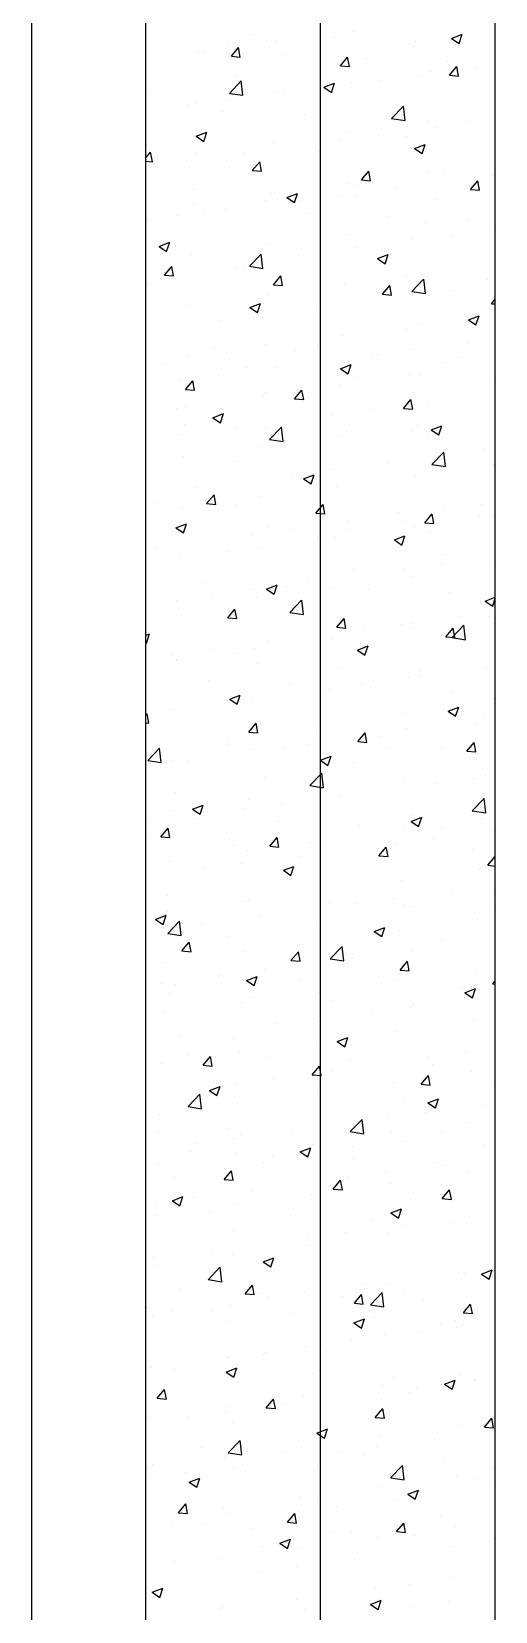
# Model space of a CAD drawing. Header units: millimetres. Extents: x 331487 to 517269, y 198509 to 399936.
# Drawn here: x 430809 to 431114, y 325825 to 326865 of the extents above; entities that cross this region are included whole.
import ezdxf

# ---------------------------------------------------------------- set-up
doc = ezdxf.new("R2010")
doc.units = ezdxf.units.MM
doc.header["$MEASUREMENT"] = 0
doc.layers.add('COLUMN', color=6, linetype='Continuous')
doc.layers.add('FOOTING', color=5, linetype='Continuous')

msp = doc.modelspace()

# ---------------------------------------------------------------- linework, layer by layer
at = {"layer": 'COLUMN'}
for p, q in [((430884.3, 329313.5), (430884.3, 324818.5)), ((431114.3, 324818.5), (431114.3, 329313.5))]:
    msp.add_line(p, q, dxfattribs=at)
at = {"layer": 'COLUMN', "color": 2, "linetype": 'Continuous'}
for p, q in [((431021.1, 326865.3), (431021.1, 326865.3)), ((430939, 326856.1), (430939, 326856.1)), ((430940.7, 326849.3), (430945.5, 326855)), ((430946.6, 326848.7), (430945.5, 326855)), ((430955.1, 326863.7), (430955.1, 326863.7)), ((430964, 326859.4), (430964, 326859.4)), ((430970.6, 326858.9), (430970.6, 326858.9)), ((431001.9, 326864.3), (431001.9, 326864.3)), ((431008.5, 326861.4), (431008.5, 326861.4)), ((431060.2, 326855.8), (431060.2, 326855.8)), ((431061.9, 326859.2), (431061.9, 326859.2)), ((431085.6, 326861), (431092.6, 326863.7)), ((431085.6, 326861), (431090.5, 326857.7)), ((431090.5, 326857.7), (431092.6, 326863.7)), ((430919.2, 326851.8), (430919.2, 326851.8)), ((430922.8, 326852.5), (430922.8, 326852.5)), ((430940.7, 326849.3), (430946.6, 326848.7)), ((430976.2, 326850.2), (430976.2, 326850.2)), ((431001.9, 326845.8), (431001.9, 326845.8)), ((431012.4, 326843), (431017.2, 326848.7)), ((431018.4, 326842.5), (431017.2, 326848.7)), ((431029.6, 326848), (431029.6, 326848)), ((431083, 326845.7), (431083, 326845.7)), ((430943.6, 326835.8), (430943.6, 326835.8)), ((431012.4, 326843), (431018.4, 326842.5)), ((431063.8, 326836.5), (431063.8, 326836.5)), ((431071.8, 326839.5), (431071.8, 326839.5)), ((431084.1, 326836.7), (431088.9, 326842.5)), ((431084.1, 326836.7), (431090.1, 326836.2)), ((431090.1, 326836.2), (431088.9, 326842.5)), ((431101.6, 326841.5), (431101.6, 326841.5)), ((430885.3, 326825.8), (430885.3, 326825.8)), ((430939.4, 326824.8), (430947.2, 326833)), ((430939.4, 326824.8), (430948.3, 326823.5)), ((430948.3, 326823.5), (430947.2, 326833)), ((430969.4, 326825.6), (430969.4, 326825.6)), ((430975.6, 326824.9), (430975.6, 326824.9)), ((431001.5, 326828.8), (431008.5, 326831.5)), ((431001.5, 326828.8), (431006.5, 326825.4)), ((431006.5, 326825.4), (431008.5, 326831.5)), ((431019.9, 326832), (431019.9, 326832)), ((431038.7, 326833.2), (431038.7, 326833.2)), ((430912.7, 326816.6), (430912.7, 326816.6)), ((430918, 326818.5), (430918, 326818.5)), ((430937.7, 326819.9), (430937.7, 326819.9)), ((431046.1, 326808.3), (431053.9, 326816.4)), ((431055, 326806.9), (431053.9, 326816.4)), ((430935.2, 326812.8), (430935.2, 326812.8)), ((430988.6, 326810.6), (430988.6, 326810.6)), ((431042, 326808.3), (431042, 326808.3)), ((431046.1, 326808.3), (431055, 326806.9)), ((431070.6, 326806.2), (431070.6, 326806.2)), ((431095.4, 326806.1), (431095.4, 326806.1)), ((430917.5, 326796.5), (430924.5, 326799.2)), ((430917.5, 326796.5), (430922.5, 326793.2)), ((430922.5, 326793.2), (430924.5, 326799.2)), ((430968.1, 326792.3), (430968.1, 326792.3)), ((431012.4, 326793.8), (431012.4, 326793.8)), ((431018.7, 326798.7), (431018.7, 326798.7)), ((431037.5, 326797.1), (431037.5, 326797.1)), ((431056.1, 326796.2), (431056.1, 326796.2)), ((431075.3, 326802.1), (431075.3, 326802.1)), ((430884.3, 326782.1), (430887.6, 326786.1)), ((430888.8, 326779.8), (430887.6, 326786.1)), ((430916.8, 326785.2), (430916.8, 326785.2)), ((430949.3, 326785.5), (430949.3, 326785.5)), ((430997.8, 326786.2), (430997.8, 326786.2)), ((431061.2, 326788.5), (431068.2, 326791.2)), ((431061.2, 326788.5), (431066.2, 326785.1)), ((431066.2, 326785.1), (431068.2, 326791.2)), ((430884.3, 326780.2), (430888.8, 326779.8)), ((430886.4, 326777.2), (430886.4, 326777.2)), ((430911.4, 326780.5), (430911.4, 326780.5)), ((430939.5, 326776.2), (430939.5, 326776.2)), ((430954.5, 326774), (430959.4, 326779.8)), ((430954.5, 326774), (430960.5, 326773.5)), ((430960.5, 326773.5), (430959.4, 326779.8)), ((431026.3, 326767.8), (431031.1, 326773.5)), ((431032.2, 326767.2), (431031.1, 326773.5)), ((431069.4, 326772.9), (431069.4, 326772.9)), ((431080.1, 326774.2), (431080.1, 326774.2)), ((430915.7, 326761.7), (430915.7, 326761.7)), ((431017.4, 326765.4), (431017.4, 326765.4)), ((431021.7, 326764.2), (431021.7, 326764.2)), ((431026.3, 326767.8), (431032.2, 326767.2)), ((431049, 326762.6), (431049, 326762.6)), ((431098, 326761.5), (431102.8, 326767.2)), ((431098, 326761.5), (431104, 326761)), ((431104, 326761), (431102.8, 326767.2)), ((431112.2, 326770.9), (431112.2, 326770.9)), ((430915.6, 326751.9), (430915.6, 326751.9)), ((430963.4, 326754.2), (430963.4, 326754.2)), ((430966.9, 326759), (430966.9, 326759)), ((430969.1, 326759.5), (430969.1, 326759.5)), ((430977.2, 326756.3), (430984.2, 326758.9)), ((430977.2, 326756.3), (430982.2, 326752.9)), ((430982.2, 326752.9), (430984.2, 326758.9)), ((430986.1, 326754.3), (430986.1, 326754.3)), ((431011.1, 326757.6), (431011.1, 326757.6)), ((431022.5, 326757.2), (431022.5, 326757.2)), ((431075.9, 326755), (431075.9, 326755)), ((430885.1, 326741), (430885.1, 326741)), ((430905.1, 326744.2), (430905.1, 326744.2)), ((430923, 326746), (430923, 326746)), ((430936.8, 326748.3), (430936.8, 326748.3)), ((430990.2, 326746), (430990.2, 326746)), ((431043.6, 326743.8), (431043.6, 326743.8)), ((431097, 326741.5), (431097, 326741.5)), ((431016.2, 326732.1), (431016.2, 326732.1)), ((431068.2, 326739.6), (431068.2, 326739.6)), ((431085.9, 326731.5), (431085.9, 326731.5)), ((431110.9, 326734.8), (431110.9, 326734.8)), ((430893.2, 326724), (430900.2, 326726.7)), ((430893.2, 326724), (430898.1, 326720.6)), ((430898.1, 326720.6), (430900.2, 326726.7)), ((430965.7, 326725.7), (430965.7, 326725.7)), ((431022.7, 326723.2), (431022.7, 326723.2)), ((431059.9, 326729.2), (431059.9, 326729.2)), ((430895.9, 326710.9), (430895.9, 326710.9)), ((430896.7, 326705.1), (430901.5, 326710.8)), ((430902.7, 326704.6), (430901.5, 326710.8)), ((430914.4, 326718.7), (430914.4, 326718.7)), ((430943.3, 326709.2), (430943.3, 326709.2)), ((430952.6, 326710.9), (430960.4, 326719)), ((430952.6, 326710.9), (430961.5, 326709.5)), ((430959.8, 326714.9), (430959.8, 326714.9)), ((430961.5, 326709.5), (430960.4, 326719)), ((430984.8, 326718.2), (430984.8, 326718.2)), ((431001.6, 326719.2), (431001.6, 326719.2)), ((431036.9, 326716), (431043.9, 326718.7)), ((431036.9, 326716), (431041.9, 326712.6)), ((431041.9, 326712.6), (431043.9, 326718.7)), ((430885, 326699.2), (430885, 326699.2)), ((430896.6, 326706.6), (430896.6, 326706.6)), ((430896.7, 326705.1), (430902.7, 326704.6)), ((430949.2, 326708.6), (430949.2, 326708.6)), ((430968.4, 326698.8), (430973.2, 326704.6)), ((430968.4, 326698.8), (430974.4, 326698.3)), ((430974.4, 326698.3), (430973.2, 326704.6)), ((431002.6, 326706.4), (431002.6, 326706.4)), ((431015, 326698.8), (431015, 326698.8)), ((431056, 326704.1), (431056, 326704.1)), ((431059.4, 326694.3), (431067.1, 326702.4)), ((431066.9, 326706.3), (431066.9, 326706.3)), ((431068.3, 326693), (431067.2, 326702.5)), ((431109.4, 326701.9), (431109.4, 326701.9)), ((430964.5, 326692.4), (430964.5, 326692.4)), ((431040.1, 326692.5), (431045, 326698.3)), ((431040.1, 326692.5), (431046.1, 326692)), ((431046.1, 326692), (431045, 326698.3)), ((431059.4, 326694.3), (431068.3, 326693)), ((431059.6, 326692.1), (431059.6, 326692.1)), ((431084.6, 326695.3), (431084.6, 326695.3)), ((431111.9, 326686.3), (431114.3, 326689.2)), ((430913.2, 326685.4), (430913.2, 326685.4)), ((430952.9, 326683.7), (430959.9, 326686.4)), ((430952.9, 326683.7), (430957.8, 326680.4)), ((430957.8, 326680.4), (430959.9, 326686.4)), ((430958.5, 326678.8), (430958.5, 326678.8)), ((430996.4, 326683.7), (430996.4, 326683.7)), ((431096.6, 326675.7), (431103.6, 326678.4)), ((431101.6, 326672.4), (431103.6, 326678.4)), ((431111.9, 326686.3), (431114.3, 326686.1)), ((431114.1, 326679.6), (431114.1, 326679.6)), ((430933.5, 326675.5), (430933.5, 326675.5)), ((431055.8, 326669.5), (431055.8, 326669.5)), ((431065.7, 326673), (431065.7, 326673)), ((431096.6, 326675.7), (431101.6, 326672.4)), ((430929.8, 326657.5), (430929.8, 326657.5)), ((430963.3, 326659.1), (430963.3, 326659.1)), ((430997.5, 326659.5), (430997.5, 326659.5)), ((431013.8, 326665.5), (431013.8, 326665.5)), ((431096.2, 326660.9), (431096.2, 326660.9)), ((430911.9, 326652.1), (430911.9, 326652.1)), ((430939.2, 326649.5), (430939.2, 326649.5)), ((430983.1, 326655.3), (430983.1, 326655.3)), ((431033.3, 326652.6), (431033.3, 326652.6)), ((431036.5, 326653), (431036.5, 326653)), ((431058.3, 326655.9), (431058.3, 326655.9)), ((431079.8, 326647.6), (431079.8, 326647.6)), ((431089.9, 326650.8), (431089.9, 326650.8)), ((430897.5, 326646.4), (430897.5, 326646.4)), ((430932.2, 326639.3), (430932.2, 326639.3)), ((430950.8, 326644.1), (430950.8, 326644.1)), ((430970.1, 326644.3), (430970.1, 326644.3)), ((431004.2, 326641.9), (431004.2, 326641.9)), ((431012.6, 326643.5), (431019.6, 326646.2)), ((431012.6, 326643.5), (431017.5, 326640.1)), ((431017.5, 326640.1), (431019.6, 326646.2)), ((431021.5, 326637.6), (431021.5, 326637.6)), ((431057.6, 326639.6), (431057.6, 326639.6)), ((431064.5, 326639.7), (431064.5, 326639.7)), ((431111, 326637.3), (431111, 326637.3)), ((430907.2, 326636), (430907.2, 326636)), ((430910.6, 326629.9), (430915.4, 326635.6)), ((430910.6, 326629.9), (430916.5, 326629.4)), ((430916.5, 326629.4), (430915.4, 326635.6)), ((430962.1, 326625.8), (430962.1, 326625.8)), ((430963.1, 326627.6), (430963.1, 326627.6)), ((430982.3, 326623.6), (430987.1, 326629.3)), ((430988.3, 326623.1), (430987.1, 326629.3)), ((431012.6, 326632.2), (431012.6, 326632.2)), ((430904.8, 326617.6), (430904.8, 326617.6)), ((430910.7, 326618.8), (430910.7, 326618.8)), ((430982.3, 326623.6), (430988.3, 326623.1)), ((431032, 326616.5), (431032, 326616.5)), ((431054, 326617.3), (431058.8, 326623.1)), ((431054, 326617.3), (431060, 326616.8)), ((431060, 326616.8), (431058.8, 326623.1)), ((431069.9, 326621.5), (431069.9, 326621.5)), ((430909.9, 326606.7), (430909.9, 326606.7)), ((430928.5, 326611.2), (430935.5, 326613.9)), ((430928.5, 326611.2), (430933.5, 326607.9)), ((430933.5, 326607.9), (430935.5, 326613.9)), ((430943.8, 326604.9), (430943.8, 326604.9)), ((430965.9, 326596.9), (430973.7, 326605)), ((430974.8, 326595.5), (430973.7, 326605)), ((431006.9, 326613.2), (431006.9, 326613.2)), ((431063.3, 326606.4), (431063.3, 326606.4)), ((431072.2, 326603.2), (431079.2, 326605.9)), ((431077.2, 326599.9), (431079.2, 326605.9)), ((430905.9, 326599.9), (430905.9, 326599.9)), ((430963.2, 326604.5), (430963.2, 326604.5)), ((430965.9, 326596.9), (430974.8, 326595.5)), ((431011.4, 326598.9), (431011.4, 326598.9)), ((431016.6, 326602.2), (431016.6, 326602.2)), ((431059.6, 326602.6), (431059.6, 326602.6)), ((431070, 326600), (431070, 326600)), ((431072.2, 326603.2), (431077.2, 326599.9)), ((430909.5, 326585.5), (430909.5, 326585.5)), ((430960.8, 326592.5), (430960.8, 326592.5)), ((431001.3, 326592.6), (431001.3, 326592.6)), ((431072.6, 326580.4), (431080.4, 326588.5)), ((431081.5, 326579), (431080.4, 326588.5)), ((431106.7, 326590.3), (431106.7, 326590.3)), ((430943, 326582.6), (430943, 326582.6)), ((430980.6, 326573.7), (430980.6, 326573.7)), ((430988.2, 326571), (430995.2, 326573.6)), ((430993.2, 326567.6), (430995.2, 326573.6)), ((431005.7, 326577), (431005.7, 326577)), ((431043.5, 326582), (431043.5, 326582)), ((431072.6, 326580.4), (431081.5, 326579)), ((431113.4, 326580.2), (431113.4, 326580.2)), ((430884.7, 326572.6), (430884.7, 326572.6)), ((430917.5, 326565.4), (430917.5, 326565.4)), ((430988.2, 326571), (430993.2, 326567.6)), ((431010.1, 326565.7), (431010.1, 326565.7)), ((431062.1, 326573.2), (431062.1, 326573.2)), ((430890.4, 326555.6), (430890.4, 326555.6)), ((430924.4, 326554.7), (430929.3, 326560.4)), ((430924.4, 326554.7), (430930.4, 326554.1)), ((430930.4, 326554.1), (430929.3, 326560.4)), ((430943.8, 326553.4), (430943.8, 326553.4)), ((430959.6, 326559.3), (430959.6, 326559.3)), ((430996.2, 326548.4), (431001, 326554.1)), ((431002.1, 326547.9), (431001, 326554.1)), ((431105.4, 326554.2), (431105.4, 326554.2)), ((431113.8, 326552.9), (431113.8, 326552.9)), ((430908.3, 326552.2), (430908.3, 326552.2)), ((430996.2, 326548.4), (431002.1, 326547.9)), ((430997.2, 326551.1), (430997.2, 326551.1)), ((431017.2, 326542.6), (431017.2, 326542.6)), ((431050.5, 326548.9), (431050.5, 326548.9)), ((431055.5, 326542.9), (431055.5, 326542.9)), ((431067.9, 326542.1), (431072.7, 326547.9)), ((431073.9, 326541.6), (431072.7, 326547.8)), ((431080.4, 326550.9), (431080.4, 326550.9)), ((431103.9, 326546.6), (431103.9, 326546.6)), ((431112.2, 326546.9), (431112.2, 326546.9)), ((430904.2, 326538.7), (430911.2, 326541.4)), ((430904.2, 326538.7), (430909.2, 326535.4)), ((430909.2, 326535.4), (430911.2, 326541.4)), ((430911.5, 326542.2), (430911.5, 326542.2)), ((430954.3, 326534.3), (430954.3, 326534.3)), ((430964.9, 326539.9), (430964.9, 326539.9)), ((430979.4, 326537.6), (430979.4, 326537.6)), ((430997.2, 326532.9), (430997.2, 326532.9)), ((431008.9, 326532.4), (431008.9, 326532.4)), ((431018.2, 326537.7), (431018.2, 326537.7)), ((431047.9, 326530.7), (431054.9, 326533.4)), ((431052.9, 326527.3), (431054.9, 326533.4)), ((431060.9, 326539.9), (431060.9, 326539.9)), ((431067.9, 326542.1), (431073.9, 326541.6)), ((431071.6, 326535.4), (431071.6, 326535.4)), ((430891.2, 326526), (430891.2, 326526)), ((430938.9, 326522.9), (430938.9, 326522.9)), ((430958.4, 326526), (430958.4, 326526)), ((431047.9, 326530.7), (431052.9, 326527.3)), ((430907.1, 326518.9), (430907.1, 326518.9)), ((431054.1, 326511.4), (431054.1, 326511.4)), ((431079.1, 326514.7), (431079.1, 326514.7)), ((431079.5, 326521), (431079.5, 326521)), ((431111, 326513.6), (431111, 326513.6)), ((430923.9, 326502.5), (430923.9, 326502.5)), ((430962.8, 326500.9), (430962.8, 326500.9)), ((430963.9, 326498.4), (430970.9, 326501.1)), ((430968.9, 326495.1), (430970.9, 326501.1)), ((430990.9, 326503.1), (430990.9, 326503.1)), ((431021.2, 326511), (431021.2, 326511)), ((431059.7, 326506.6), (431059.7, 326506.6)), ((430904.5, 326490.9), (430904.5, 326490.9)), ((430928, 326494.8), (430928, 326494.8)), ((430953.1, 326498.1), (430953.1, 326498.1)), ((430957.2, 326492.7), (430957.2, 326492.7)), ((430963.9, 326498.4), (430968.9, 326495.1)), ((430977.3, 326500.3), (430977.3, 326500.3)), ((430979.2, 326482.9), (430986.9, 326491.1)), ((430988.1, 326481.6), (430987, 326491.1)), ((431007.7, 326499.1), (431007.7, 326499.1)), ((431030.6, 326498), (431030.6, 326498)), ((431084, 326495.8), (431084, 326495.8)), ((431107.6, 326490.4), (431114.3, 326493)), ((431107.6, 326490.4), (431112.6, 326487.1)), ((431112.6, 326487.1), (431114.3, 326492.4)), ((430905.9, 326485.6), (430905.9, 326485.6)), ((430938.3, 326479.4), (430943.1, 326485.2)), ((430944.3, 326478.9), (430943.1, 326485.2)), ((430979.2, 326483), (430988.1, 326481.6)), ((431090.7, 326480.3), (431090.7, 326480.3)), ((431109.8, 326480.3), (431109.8, 326480.3)), ((430938.3, 326479.4), (430944.3, 326478.9)), ((431010, 326473.2), (431014.9, 326478.9)), ((431010, 326473.2), (431016, 326472.6)), ((431016, 326472.6), (431014.9, 326478.9)), ((431027.8, 326472), (431027.8, 326472)), ((431052.8, 326475.3), (431052.8, 326475.3)), ((431058.4, 326473.3), (431058.4, 326473.3)), ((431059.3, 326476), (431059.3, 326476)), ((431081.8, 326466.9), (431086.6, 326472.6)), ((431085.9, 326466.4), (431093.7, 326474.5)), ((431087.7, 326466.4), (431086.6, 326472.6)), ((431094.8, 326465), (431093.7, 326474.5)), ((430884.3, 326467.9), (430886.9, 326468.9)), ((430884.3, 326463.2), (430884.8, 326462.8)), ((430884.8, 326462.8), (430886.9, 326468.9)), ((430956, 326459.4), (430956, 326459.4)), ((430964.6, 326463.7), (430964.6, 326463.7)), ((431001, 326465.9), (431001, 326465.9)), ((431006.5, 326465.8), (431006.5, 326465.8)), ((431023.6, 326458.2), (431030.6, 326460.9)), ((431028.6, 326454.8), (431030.6, 326460.9)), ((431081.8, 326466.9), (431087.7, 326466.4)), ((431085.9, 326466.4), (431094.8, 326465)), ((430901.7, 326455.4), (430901.7, 326455.4)), ((430904.4, 326451.4), (430904.4, 326451.4)), ((430904.6, 326452.3), (430904.6, 326452.3)), ((430926.8, 326458.7), (430926.8, 326458.7)), ((430942.7, 326455.9), (430942.7, 326455.9)), ((430957.8, 326449.2), (430957.8, 326449.2)), ((431023.6, 326458.2), (431028.6, 326454.8)), ((430884.4, 326445.9), (430884.4, 326445.9)), ((431011.2, 326446.9), (431011.2, 326446.9)), ((431057.2, 326440), (431057.2, 326440)), ((431064.4, 326440.8), (431064.4, 326440.8)), ((431064.6, 326444.7), (431064.6, 326444.7)), ((431108.6, 326447), (431108.6, 326447)), ((430925.5, 326438), (430925.5, 326438)), ((430939.6, 326425.9), (430946.6, 326428.6)), ((430944.5, 326422.6), (430946.6, 326428.6)), ((430978.9, 326435.7), (430978.9, 326435.7)), ((431001.5, 326432.6), (431001.5, 326432.6)), ((431005.3, 326432.5), (431005.3, 326432.5)), ((431026.5, 326435.9), (431026.5, 326435.9)), ((431032.3, 326433.5), (431032.3, 326433.5)), ((431085.6, 326431.2), (431085.6, 326431.2)), ((430900.4, 326419.3), (430900.4, 326419.3)), ((430903.4, 326419.1), (430903.4, 326419.1)), ((430938.3, 326424.2), (430938.3, 326424.2)), ((430939.6, 326425.9), (430944.5, 326422.6)), ((430954.8, 326426.1), (430954.8, 326426.1)), ((431083.3, 326417.9), (431090.3, 326420.6)), ((431083.3, 326417.9), (431088.2, 326414.6)), ((431088.2, 326414.6), (431090.3, 326420.6)), ((431113.5, 326426.3), (431113.5, 326426.3)), ((430884.3, 326415.1), (430885.3, 326416.2)), ((430884.3, 326410.2), (430886.4, 326410)), ((430886.4, 326410), (430885.3, 326416.2)), ((430952.2, 326404.2), (430957, 326410)), ((430958.2, 326403.7), (430957, 326410)), ((431055.2, 326416.3), (431055.2, 326416.3)), ((431101.2, 326409.7), (431101.2, 326409.7)), ((431107.3, 326413.7), (431107.3, 326413.7)), ((430884.5, 326400.6), (430884.5, 326400.6)), ((430937.9, 326398.3), (430937.9, 326398.3)), ((430952.2, 326404.2), (430958.2, 326403.7)), ((430996.9, 326406.3), (430996.9, 326406.3)), ((431004.1, 326399.2), (431004.1, 326399.2)), ((431023.9, 326397.9), (431028.7, 326403.7)), ((431023.9, 326397.9), (431029.9, 326397.4)), ((431029.9, 326397.4), (431028.7, 326403.7)), ((431038.1, 326401.4), (431038.1, 326401.4)), ((431056, 326406.7), (431056, 326406.7)), ((431095.6, 326391.7), (431100.5, 326397.4)), ((431101.6, 326391.1), (431100.5, 326397.4)), ((430885.7, 326385.5), (430893.5, 326393.7)), ((430894.6, 326384.2), (430893.5, 326393.7)), ((430938.6, 326396.3), (430938.6, 326396.3)), ((430953.6, 326392.8), (430953.6, 326392.8)), ((430975.2, 326393.1), (430975.2, 326393.1)), ((430991.3, 326396.1), (430991.3, 326396.1)), ((430999.3, 326385.7), (431006.3, 326388.4)), ((431000.2, 326396.4), (431000.2, 326396.4)), ((431004.2, 326382.3), (431006.3, 326388.4)), ((431044.7, 326393.8), (431044.7, 326393.8)), ((431079.2, 326394.3), (431079.2, 326394.3)), ((431095.6, 326391.7), (431101.6, 326391.1)), ((431098, 326391.6), (431098, 326391.6)), ((430885.7, 326385.5), (430894.6, 326384.2)), ((430902.2, 326385.8), (430902.2, 326385.8)), ((430912, 326384.8), (430912, 326384.8)), ((430992.4, 326369), (431000.2, 326377.1)), ((430999.3, 326385.7), (431004.2, 326382.3)), ((431001.3, 326367.6), (431000.2, 326377.1)), ((431020.9, 326384.3), (431020.9, 326384.3)), ((431106.1, 326380.5), (431106.1, 326380.5)), ((430962.5, 326374.3), (430962.5, 326374.3)), ((430992.4, 326369), (431001.3, 326367.6)), ((431002.8, 326365.9), (431002.8, 326365.9)), ((431054.8, 326373.4), (431054.8, 326373.4)), ((431074.9, 326370.3), (431074.9, 326370.3)), ((431100, 326373.6), (431100, 326373.6)), ((430904.2, 326364.3), (430904.2, 326364.3)), ((430915.2, 326353.4), (430922.2, 326356.1)), ((430920.2, 326350.1), (430922.2, 326356.1)), ((430952.3, 326359.5), (430952.3, 326359.5)), ((430973.9, 326357), (430973.9, 326357)), ((431011.8, 326362), (431011.8, 326362)), ((431099.1, 326352.4), (431106.9, 326360.5)), ((431108, 326351.1), (431106.9, 326360.6)), ((430885.7, 326345.4), (430885.7, 326345.4)), ((430901, 326352.5), (430901, 326352.5)), ((430915.2, 326353.4), (430920.2, 326350.1)), ((430918.4, 326347.2), (430918.4, 326347.2)), ((430948.9, 326353.7), (430948.9, 326353.7)), ((430971.8, 326345), (430971.8, 326345)), ((431058.9, 326345.4), (431065.9, 326348.1)), ((431058.9, 326345.4), (431063.9, 326342.1)), ((431059.1, 326349.3), (431059.1, 326349.3)), ((431063.9, 326342), (431065.9, 326348.1)), ((431099.1, 326352.4), (431108, 326351.1)), ((431104.9, 326347.2), (431104.9, 326347.2)), ((430886.1, 326336.1), (430886.1, 326336.1)), ((430894.3, 326335.3), (430899.2, 326341)), ((430894.3, 326335.3), (430900.3, 326334.8)), ((430900.3, 326334.7), (430899.2, 326341)), ((430966.1, 326329), (430970.9, 326334.7)), ((430972, 326328.5), (430970.9, 326334.7)), ((431000.7, 326339.3), (431000.7, 326339.3)), ((431025.2, 326342.7), (431025.2, 326342.7)), ((431053.6, 326340.1), (431053.6, 326340.1)), ((431078.6, 326340.5), (431078.6, 326340.5)), ((431111.5, 326339.1), (431111.5, 326339.1)), ((430939.5, 326333.8), (430939.5, 326333.8)), ((430942.4, 326329.3), (430942.4, 326329.3)), ((430951.1, 326326.2), (430951.1, 326326.2)), ((430966.1, 326329), (430972, 326328.5)), ((430992.9, 326331.6), (430992.9, 326331.6)), ((431001.6, 326332.6), (431001.6, 326332.6)), ((431037.8, 326322.7), (431042.6, 326328.5)), ((431043.8, 326322.2), (431042.6, 326328.5)), ((431046.3, 326329.3), (431046.3, 326329.3)), ((431048.6, 326330.8), (431048.6, 326330.8)), ((431073.6, 326334.1), (431073.6, 326334.1)), ((431099.6, 326327), (431099.6, 326327)), ((430899.8, 326319.2), (430899.8, 326319.2)), ((430922.6, 326314.2), (430922.6, 326314.2)), ((430947.6, 326317.5), (430947.6, 326317.5)), ((430974.9, 326313.2), (430981.9, 326315.8)), ((430979.9, 326309.8), (430981.9, 326315.8)), ((430985.5, 326322.5), (430985.5, 326322.5)), ((431037.8, 326322.7), (431043.8, 326322.2)), ((431103.7, 326313.9), (431103.7, 326313.9)), ((431109.5, 326316.5), (431114.3, 326322.2)), ((431109.5, 326316.5), (431114.3, 326316)), ((431114.3, 326322.2), (431114.3, 326322.2)), ((430974.9, 326313.2), (430979.9, 326309.8)), ((431052.4, 326306.8), (431052.4, 326306.8)), ((430898.5, 326296.4), (430898.5, 326296.4)), ((430949.9, 326292.9), (430949.9, 326292.9)), ((430951.9, 326294.2), (430951.9, 326294.2)), ((431000.4, 326299.3), (431000.4, 326299.3)), ((431047.3, 326294.7), (431047.3, 326294.7)), ((431085.2, 326299.7), (431085.2, 326299.7)), ((431113.2, 326299.7), (431113.2, 326299.7)), ((430890.9, 326280.9), (430897.9, 326283.6)), ((430895.9, 326277.5), (430897.9, 326283.6)), ((430898.6, 326285.9), (430898.6, 326285.9)), ((430959.2, 326283.1), (430959.2, 326283.1)), ((431005.3, 326291.9), (431005.3, 326291.9)), ((431022.3, 326291.4), (431022.3, 326291.4)), ((431054.9, 326289.7), (431054.9, 326289.7)), ((431058.7, 326289.6), (431058.7, 326289.6)), ((431112.1, 326287.4), (431112.1, 326287.4)), ((430890.9, 326280.9), (430895.9, 326277.5)), ((430896.2, 326274.8), (430896.2, 326274.8)), ((430898.9, 326271.6), (430906.7, 326279.7)), ((430907.8, 326270.2), (430906.7, 326279.7)), ((430921.3, 326278.1), (430921.3, 326278.1)), ((430996.6, 326279.7), (430996.6, 326279.7)), ((431034.6, 326272.9), (431041.6, 326275.6)), ((431034.6, 326272.9), (431039.6, 326269.5)), ((431039.6, 326269.5), (431041.6, 326275.6)), ((431051.1, 326273.5), (431051.1, 326273.5)), ((431102.5, 326280.6), (431102.5, 326280.6)), ((430899, 326271.6), (430907.8, 326270.2)), ((430908.2, 326260.1), (430913, 326265.8)), ((430914.2, 326259.5), (430913, 326265.8)), ((430938.3, 326269.6), (430938.3, 326269.6)), ((430999.2, 326266), (430999.2, 326266)), ((431005.7, 326255), (431013.5, 326263.1)), ((431014.6, 326253.6), (431013.5, 326263.1)), ((431078.9, 326267.7), (431078.9, 326267.7)), ((430897.3, 326252.6), (430897.3, 326252.6)), ((430908.2, 326260.1), (430914.2, 326259.5)), ((430948.7, 326259.6), (430948.7, 326259.6)), ((430979.9, 326253.8), (430984.8, 326259.5)), ((430979.9, 326253.8), (430985.9, 326253.3)), ((430985.9, 326253.3), (430984.8, 326259.5)), ((430996, 326252), (430996, 326252)), ((431005.7, 326255), (431014.6, 326253.6)), ((431020.6, 326257.7), (431020.6, 326257.7)), ((431021, 326255.2), (431021, 326255.2)), ((431051.7, 326247.5), (431056.5, 326253.3)), ((431057.6, 326247), (431056.5, 326253.2)), ((431058.9, 326260.2), (431058.9, 326260.2)), ((430932.4, 326243.1), (430932.4, 326243.1)), ((430932.8, 326243.6), (430932.8, 326243.6)), ((430950.6, 326240.6), (430957.6, 326243.3)), ((430955.6, 326237.3), (430957.6, 326243.3)), ((430962.2, 326247.7), (430962.2, 326247.7)), ((430985.8, 326240.8), (430985.8, 326240.8)), ((431051.7, 326247.5), (431057.6, 326247)), ((431101.3, 326247.3), (431101.3, 326247.3)), ((430895, 326238.7), (430895, 326238.7)), ((430900.1, 326231.9), (430900.1, 326231.9)), ((430903.9, 326237.7), (430903.9, 326237.7)), ((430950.6, 326240.6), (430955.6, 326237.3)), ((430998, 326232.8), (430998, 326232.8)), ((431039.2, 326238.5), (431039.2, 326238.5)), ((431049.9, 326240.3), (431049.9, 326240.3)), ((431092.6, 326236.3), (431092.6, 326236.3)), ((431094.3, 326232.6), (431101.3, 326235.3)), ((431094.3, 326232.6), (431099.3, 326229.3)), ((431099.3, 326229.3), (431101.3, 326235.3)), ((431112.4, 326238.5), (431114.3, 326240.5)), ((431112.4, 326238.5), (431114.3, 326238.2)), ((430947.5, 326226.4), (430947.5, 326226.4)), ((430953.5, 326229.6), (430953.5, 326229.6)), ((431006.9, 326227.4), (431006.9, 326227.4)), ((431032.6, 326220.8), (431032.6, 326220.8)), ((431058.8, 326222.7), (431058.8, 326222.7)), ((431060.3, 326225.1), (431060.3, 326225.1)), ((431095.8, 326229.1), (431095.8, 326229.1)), ((431113.7, 326222.9), (431113.7, 326222.9)), ((430896.1, 326219.3), (430896.1, 326219.3)), ((430969.7, 326212.5), (430969.7, 326212.5)), ((430994.7, 326215.8), (430994.7, 326215.8)), ((431000.4, 326212.7), (431000.4, 326212.7)), ((431100.1, 326214), (431100.1, 326214)), ((430906.5, 326204.2), (430906.5, 326204.2)), ((430942.1, 326202.7), (430942.1, 326202.7)), ((430996.8, 326199.5), (430996.8, 326199.5)), ((431010.3, 326200.4), (431017.3, 326203.1)), ((431010.3, 326200.4), (431015.3, 326197)), ((431015.3, 326197), (431017.3, 326203.1)), ((431048.7, 326207), (431048.7, 326207)), ((430912.5, 326192.2), (430912.5, 326192.2)), ((430922.1, 326184.8), (430926.9, 326190.6)), ((430928.1, 326184.3), (430926.9, 326190.6)), ((430946.3, 326193.1), (430946.3, 326193.1)), ((430965.9, 326190), (430965.9, 326190)), ((431069.4, 326189.7), (431069.4, 326189.7)), ((431094.5, 326193), (431094.5, 326193)), ((430894.9, 326186), (430894.9, 326186)), ((430922.1, 326184.8), (430928.1, 326184.3)), ((430993.8, 326178.6), (430998.6, 326184.3)), ((430993.8, 326178.6), (430999.8, 326178)), ((430999.8, 326178), (430998.6, 326184.3)), ((431006.3, 326181.4), (431006.3, 326181.4)), ((431019.3, 326187.7), (431019.3, 326187.7)), ((431072.7, 326185.5), (431072.7, 326185.5)), ((431098.8, 326180.7), (431098.8, 326180.7)), ((430926.3, 326168.1), (430933.3, 326170.8)), ((430926.3, 326168.1), (430931.2, 326164.8)), ((430931.2, 326164.8), (430933.3, 326170.8)), ((430943.4, 326173.1), (430943.4, 326173.1)), ((430968.4, 326176.4), (430968.4, 326176.4)), ((431047.5, 326173.7), (431047.5, 326173.7)), ((431065.5, 326172.3), (431070.4, 326178)), ((431065.5, 326172.3), (431071.5, 326171.8)), ((431071.5, 326171.8), (431070.4, 326178)), ((431112.9, 326173), (431112.9, 326173)), ((430912.2, 326157.6), (430920, 326165.7)), ((430912.2, 326157.6), (430921.1, 326156.2)), ((430921.1, 326156.2), (430920, 326165.7)), ((430945, 326159.8), (430945, 326159.8)), ((430995.6, 326166.2), (430995.6, 326166.2)), ((431054.6, 326163), (431054.6, 326163)), ((431070, 326160.1), (431077, 326162.8)), ((431070, 326160.1), (431074.9, 326156.8)), ((431074.9, 326156.8), (431077, 326162.8)), ((431106, 326158.5), (431106, 326158.5)), ((430893.7, 326152.7), (430893.7, 326152.7)), ((430996.3, 326153), (430996.3, 326153)), ((431018.9, 326141.1), (431026.7, 326149.2)), ((431027.8, 326139.7), (431026.7, 326149.2)), ((431043.1, 326150.2), (431043.1, 326150.2)), ((431068.2, 326153.5), (431068.2, 326153.5)), ((431097.6, 326147.4), (431097.6, 326147.4)), ((430893.1, 326141.1), (430893.1, 326141.1)), ((430938, 326143), (430938, 326143)), ((430942.1, 326136.9), (430942.1, 326136.9)), ((430946.4, 326138.9), (430946.4, 326138.9)), ((430980, 326141.9), (430980, 326141.9)), ((431018.9, 326141.1), (431027.8, 326139.7)), ((431046.3, 326140.4), (431046.3, 326140.4)), ((431078.6, 326141.1), (431078.6, 326141.1)), ((430914.1, 326127.7), (430914.1, 326127.7)), ((430917.1, 326133.6), (430917.1, 326133.6)), ((430943.8, 326126.5), (430943.8, 326126.5)), ((430985.9, 326127.9), (430993, 326130.5)), ((430985.9, 326127.9), (430990.9, 326124.5)), ((430990.9, 326124.5), (430992.9, 326130.5)), ((430994.3, 326132.9), (430994.3, 326132.9)), ((430999.8, 326136.6), (430999.8, 326136.6)), ((431020.3, 326131.1), (431020.3, 326131.1)), ((431053.2, 326134.4), (431053.2, 326134.4)), ((431106.6, 326132.1), (431106.6, 326132.1)), ((430892.5, 326119.4), (430892.5, 326119.4)), ((430962, 326121.1), (430962, 326121.1)), ((430967.5, 326125.4), (430967.5, 326125.4)), ((431020.9, 326123.2), (431020.9, 326123.2)), ((431074.3, 326120.9), (431074.3, 326120.9)), ((431079.7, 326119.1), (431079.7, 326119.1)), ((430903.6, 326111), (430903.6, 326111)), ((430936, 326109.6), (430940.8, 326115.4)), ((430936, 326109.6), (430941.9, 326109.1)), ((430941.9, 326109.1), (430940.8, 326115.4)), ((431007.7, 326103.3), (431012.5, 326109.1)), ((431013.7, 326102.8), (431012.5, 326109.1)), ((431016.8, 326110.8), (431016.8, 326110.8)), ((431041.9, 326114.1), (431041.9, 326114.1)), ((431045.1, 326107.1), (431045.1, 326107.1)), ((431096.4, 326114.1), (431096.4, 326114.1)), ((430901.9, 326095.6), (430908.9, 326098.3)), ((430901.9, 326095.6), (430906.9, 326092.3)), ((430906.9, 326092.3), (430908.9, 326098.3)), ((430915.8, 326097.5), (430915.8, 326097.5)), ((430953.7, 326102.5), (430953.7, 326102.5)), ((430993.1, 326099.6), (430993.1, 326099.6)), ((431007.7, 326103.3), (431013.7, 326102.8)), ((431058.5, 326096.1), (431058.5, 326096.1)), ((431079.4, 326097.1), (431084.2, 326102.8)), ((431079.4, 326097.1), (431085.4, 326096.5)), ((431085.4, 326096.5), (431084.2, 326102.8)), ((430890.8, 326094.2), (430890.8, 326094.2)), ((430891.3, 326086.2), (430891.3, 326086.2)), ((430926.5, 326088), (430926.5, 326088)), ((430942.6, 326093.2), (430942.6, 326093.2)), ((430979.9, 326085.8), (430979.9, 326085.8)), ((431000.1, 326086.1), (431000.1, 326086.1)), ((431045.6, 326087.6), (431052.6, 326090.3)), ((431045.6, 326087.6), (431050.6, 326084.2)), ((431050.6, 326084.2), (431052.6, 326090.3)), ((430941.8, 326076), (430941.8, 326076)), ((431015.6, 326074.6), (431015.6, 326074.6)), ((431033.3, 326083.5), (431033.3, 326083.5)), ((431053.4, 326079.6), (431053.4, 326079.6)), ((431086.7, 326081.3), (431086.7, 326081.3)), ((431095.2, 326080.9), (431095.2, 326080.9)), ((430990.5, 326071.3), (430990.5, 326071.3)), ((430991.9, 326066.3), (430991.9, 326066.3)), ((431043.8, 326073.8), (431043.8, 326073.8)), ((430889.5, 326058), (430889.5, 326058)), ((430927.4, 326063), (430927.4, 326063)), ((430941.4, 326059.9), (430941.4, 326059.9)), ((430961.6, 326055.3), (430968.6, 326058)), ((430961.6, 326055.3), (430966.6, 326052)), ((430966.6, 326052), (430968.6, 326058)), ((430890, 326052.9), (430890, 326052.9)), ((430925.5, 326043.6), (430933.2, 326051.8)), ((430925.5, 326043.7), (430934.4, 326042.3)), ((430934.4, 326042.3), (430933.3, 326051.8)), ((431090.3, 326048.5), (431090.3, 326048.5)), ((431094, 326047.6), (431094, 326047.6)), ((431105.3, 326047.3), (431112.3, 326050)), ((431105.3, 326047.3), (431110.3, 326044)), ((431110.3, 326044), (431112.3, 326050)), ((431112.7, 326046.4), (431112.7, 326046.4)), ((430907.1, 326036.9), (430907.1, 326036.9)), ((430949.8, 326034.4), (430954.7, 326040.1)), ((430949.8, 326034.4), (430955.8, 326033.9)), ((430955.8, 326033.9), (430954.7, 326040.1)), ((430960.5, 326034.7), (430960.5, 326034.7)), ((430989.3, 326035.2), (430989.3, 326035.2)), ((430990.7, 326033), (430990.7, 326033)), ((431021.6, 326028.1), (431026.4, 326033.9)), ((431027.5, 326027.6), (431026.4, 326033.9)), ((431027.1, 326040.2), (431027.1, 326040.2)), ((431032.2, 326027.1), (431040, 326035.2)), ((431041.1, 326025.7), (431040, 326035.2)), ((431042.6, 326040.5), (431042.6, 326040.5)), ((431054.3, 326036.4), (431054.3, 326036.4)), ((430884.3, 326025.7), (430884.6, 326025.8)), ((430884.3, 326025), (430884.6, 326025.8)), ((430901.1, 326023.6), (430901.1, 326023.6)), ((430928.2, 326023.5), (430928.2, 326023.5)), ((430940.2, 326026.6), (430940.2, 326026.6)), ((430964.2, 326031.9), (430964.2, 326031.9)), ((430996, 326026.4), (430996, 326026.4)), ((431013.8, 326032.4), (431013.8, 326032.4)), ((431021.6, 326028.1), (431027.5, 326027.6)), ((431032.2, 326027.1), (431041.1, 326025.7)), ((431067.2, 326030.2), (431067.2, 326030.2)), ((431093.3, 326021.9), (431098.1, 326027.6)), ((431099.3, 326021.3), (431098.1, 326027.6)), ((430888.8, 326019.6), (430888.8, 326019.6)), ((430937.7, 326016.4), (430937.7, 326016.4)), ((430981.5, 326021.3), (430981.5, 326021.3)), ((431021.3, 326015.1), (431028.3, 326017.8)), ((431021.3, 326015.1), (431026.3, 326011.7)), ((431026.3, 326011.7), (431028.3, 326017.8)), ((431034.9, 326019), (431034.9, 326019)), ((431078.3, 326014.4), (431078.3, 326014.4)), ((431088.3, 326016.7), (431088.3, 326016.7)), ((431089, 326012.4), (431089, 326012.4)), ((431092.8, 326014.3), (431092.8, 326014.3)), ((431093.3, 326021.9), (431099.3, 326021.3)), ((431020, 326004.4), (431020, 326004.4)), ((431041.4, 326007.2), (431041.4, 326007.2)), ((431064, 326009.1), (431064, 326009.1)), ((430937.9, 325992.5), (430937.9, 325992.5)), ((430939, 325993.3), (430939, 325993.3)), ((430961.7, 325994.4), (430961.7, 325994.4)), ((430962.9, 325995.8), (430962.9, 325995.8)), ((430989.5, 325999.7), (430989.5, 325999.7)), ((431000.8, 326000.7), (431000.8, 326000.7)), ((430887.2, 325986.1), (430887.2, 325986.1)), ((430887.6, 325986.3), (430887.6, 325986.3)), ((430903.3, 325984.4), (430903.3, 325984.4)), ((430937.3, 325982.8), (430944.3, 325985.5)), ((430937.3, 325982.8), (430942.3, 325979.5)), ((430940.6, 325983.9), (430940.6, 325983.9)), ((430942.3, 325979.5), (430944.3, 325985.5)), ((430993.9, 325981.6), (430993.9, 325981.6)), ((431091.5, 325981), (431091.5, 325981)), ((430892, 325965.5), (430896.8, 325971.2)), ((430898, 325964.9), (430896.8, 325971.2)), ((431040.2, 325973.9), (431040.2, 325973.9)), ((431047.3, 325979.3), (431047.3, 325979.3)), ((431062.7, 325972.9), (431062.7, 325972.9)), ((431081, 325974.8), (431088, 325977.5)), ((431081, 325974.8), (431086, 325971.5)), ((431086, 325971.5), (431088, 325977.5)), ((431100.6, 325977.9), (431100.6, 325977.9)), ((431100.7, 325977.1), (431100.7, 325977.1)), ((430892, 325965.5), (430898, 325964.9)), ((430937.7, 325960), (430937.7, 325960)), ((430963.7, 325959.2), (430968.5, 325964.9)), ((430969.7, 325958.7), (430968.5, 325964.9)), ((430974.5, 325961.3), (430974.5, 325961.3)), ((430988.3, 325966.4), (430988.3, 325966.4)), ((431037.7, 325969.6), (431037.7, 325969.6)), ((431058.2, 325969.4), (431058.2, 325969.4)), ((430886.4, 325953), (430886.4, 325953)), ((430911.6, 325953), (430911.6, 325953)), ((430936.6, 325956.3), (430936.6, 325956.3)), ((430963.7, 325959.2), (430969.7, 325958.7)), ((430999.9, 325959.4), (430999.9, 325959.4)), ((431035.4, 325952.9), (431040.3, 325958.7)), ((431035.4, 325952.9), (431041.4, 325952.4)), ((431041.4, 325952.4), (431040.3, 325958.6)), ((431107.2, 325946.6), (431112, 325952.4)), ((431113.1, 325946.1), (431112, 325952.4)), ((430941.5, 325949.4), (430941.5, 325949.4)), ((430997, 325942.6), (431004, 325945.3)), ((430997, 325942.6), (431002, 325939.2)), ((431001.9, 325939.2), (431004, 325945.3)), ((431039, 325940.7), (431039, 325940.7)), ((431090.3, 325947.7), (431090.3, 325947.7)), ((431107.2, 325946.6), (431113.1, 325946.1)), ((430921.1, 325932.8), (430921.1, 325932.8)), ((430938.7, 325929.7), (430946.5, 325937.8)), ((430938.7, 325929.7), (430947.6, 325928.3)), ((430947.6, 325928.3), (430946.5, 325937.8)), ((430974.5, 325930.5), (430974.5, 325930.5)), ((430987, 325933.2), (430987, 325933.2)), ((431011.4, 325930.2), (431011.4, 325930.2)), ((431036.4, 325933.5), (431036.4, 325933.5)), ((431074.3, 325938.5), (431074.3, 325938.5)), ((430885.2, 325919.7), (430885.2, 325919.7)), ((430888.8, 325921.6), (430888.8, 325921.6)), ((430936.5, 325926.8), (430936.5, 325926.8)), ((430942.2, 325919.3), (430942.2, 325919.3)), ((430948.2, 325921.9), (430948.2, 325921.9)), ((431027.9, 325928.2), (431027.9, 325928.2)), ((431045.4, 325913.1), (431053.2, 325921.2)), ((431054.3, 325911.8), (431053.2, 325921.3)), ((431081.2, 325926), (431081.2, 325926)), ((431112.4, 325919.8), (431112.4, 325919.8)), ((430885.3, 325913.6), (430885.3, 325913.6)), ((430910.3, 325916.9), (430910.3, 325916.9)), ((430913, 325910.3), (430920, 325913)), ((430913, 325910.3), (430917.9, 325907)), ((430917.9, 325907), (430920, 325913)), ((430995.6, 325917.1), (430995.6, 325917.1)), ((431045.5, 325913.1), (431054.3, 325911.8)), ((431048.9, 325914.8), (431048.9, 325914.8)), ((431054, 325909.8), (431054, 325909.8)), ((431089.1, 325914.4), (431089.1, 325914.4)), ((431102.3, 325912.6), (431102.3, 325912.6)), ((430985.8, 325899.9), (430985.8, 325899.9)), ((430995.7, 325899.8), (430995.7, 325899.8)), ((431037.8, 325907.4), (431037.8, 325907.4)), ((431048, 325899), (431048, 325899)), ((431056.7, 325902.3), (431063.7, 325905)), ((431056.7, 325902.3), (431061.6, 325899)), ((431061.6, 325899), (431063.7, 325905)), ((431111.1, 325907.3), (431111.1, 325907.3)), ((430905.9, 325890.2), (430910.7, 325896)), ((430905.9, 325890.2), (430911.8, 325889.7)), ((430911.8, 325889.7), (430910.7, 325896)), ((430935.3, 325893.5), (430935.3, 325893.5)), ((430937.4, 325889.8), (430937.4, 325889.8)), ((430977.6, 325884), (430982.4, 325889.7)), ((430983.6, 325883.4), (430982.4, 325889.7)), ((430985.1, 325890.7), (430985.1, 325890.7)), ((431010.1, 325894), (431010.1, 325894)), ((431078, 325887.8), (431078, 325887.8)), ((430901.2, 325881.9), (430901.2, 325881.9)), ((430921.9, 325882.4), (430921.9, 325882.4)), ((430954.6, 325879.7), (430954.6, 325879.7)), ((430977.6, 325884), (430983.6, 325883.4)), ((431008, 325877.4), (431008, 325877.4)), ((431019.7, 325877.8), (431019.7, 325877.8)), ((431049.3, 325877.7), (431054.1, 325883.4)), ((431049.3, 325877.7), (431055.3, 325877.2)), ((431055.3, 325877.2), (431054.1, 325883.4)), ((431087.9, 325881.1), (431087.9, 325881.1)), ((430961.4, 325867.8), (430961.4, 325867.8)), ((430972.6, 325870.1), (430979.6, 325872.7)), ((430972.6, 325870.1), (430977.6, 325866.7)), ((430977.6, 325866.7), (430979.6, 325872.7)), ((430984.6, 325866.6), (430984.6, 325866.6)), ((431036.5, 325874.1), (431036.5, 325874.1)), ((431061.3, 325875.2), (431061.3, 325875.2)), ((431084.8, 325867.9), (431084.8, 325867.9)), ((431109.8, 325871.2), (431109.8, 325871.2)), ((430903, 325857.8), (430903, 325857.8)), ((430934.1, 325860.2), (430934.1, 325860.2)), ((431021.7, 325859.6), (431021.7, 325859.6)), ((430958.7, 325851.3), (430958.7, 325851.3)), ((430983.8, 325854.6), (430983.8, 325854.6)), ((431086.7, 325847.8), (431086.7, 325847.8)), ((430888.6, 325837.8), (430895.6, 325840.5)), ((430888.6, 325837.8), (430893.6, 325834.4)), ((430893.6, 325834.4), (430895.6, 325840.5)), ((430895.6, 325843), (430895.6, 325843)), ((431035.3, 325840.8), (431035.3, 325840.8)), ((431057.9, 325842.8), (431057.9, 325842.8)), ((430932.9, 325826.9), (430932.9, 325826.9)), ((430935.1, 325828.6), (430935.1, 325828.6)), ((430983.4, 325833.3), (430983.4, 325833.3)), ((430988.5, 325826.3), (430988.5, 325826.3)), ((430999.6, 325832.8), (430999.6, 325832.8)), ((431032.3, 325829.8), (431039.3, 325832.5)), ((431032.3, 325829.8), (431037.3, 325826.4)), ((431037.3, 325826.4), (431039.3, 325832.5)), ((431058.5, 325828.4), (431058.5, 325828.4)), ((431083.5, 325831.7), (431083.5, 325831.7))]:
    msp.add_line(p, q, dxfattribs=at)
at = {"layer": 'FOOTING'}
for p, q in [((430809.3, 329388.5), (430809.3, 324743.5)), ((430999.3, 324818.5), (430999.3, 329313.5))]:
    msp.add_line(p, q, dxfattribs=at)

doc.saveas('drawing.dxf')
